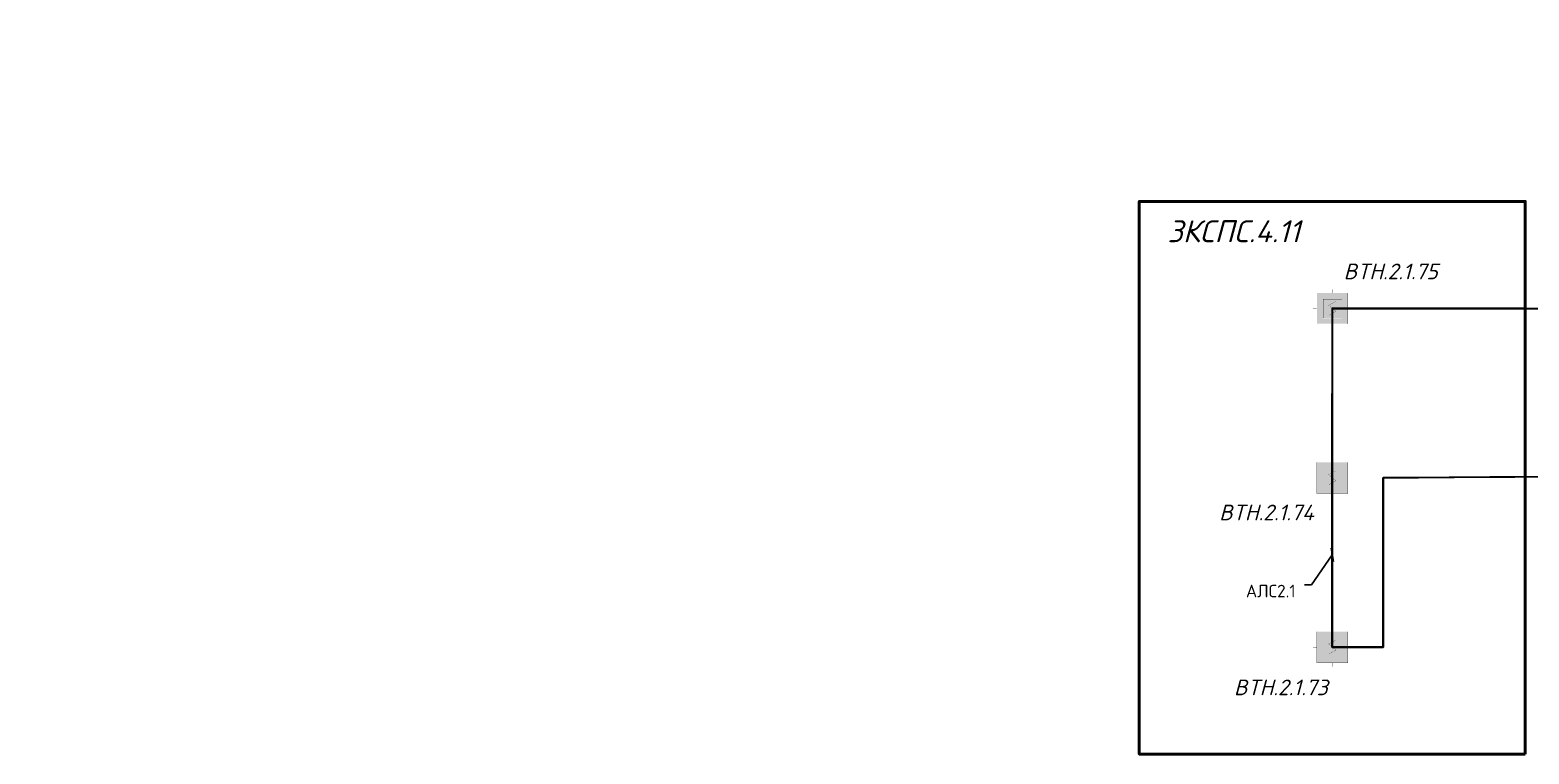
# Model space of a CAD drawing. Header units: millimetres. Extents: x -352922 to 707789, y -273589 to 355472.
# Drawn here: x 177434 to 201321, y 55306 to 66846 of the extents above; entities that cross this region are included whole.
import ezdxf
from ezdxf import colors
from ezdxf.entities.mleader import LeaderData, LeaderLine
from ezdxf.math import Vec2, Vec3

# ---------------------------------------------------------------- set-up
doc = ezdxf.new("R2010")
doc.units = ezdxf.units.MM
doc.header["$LTSCALE"] = 0.5
doc.linetypes.add('CONTI', pattern=[0])
doc.layers.get('0').update_dxf_attribs({"lineweight": 18})
for name, color, linetype, lineweight in [('! BSN__тонкая  текст - 015', 250, 'Continuous', 15), ('! ЗКПС НОМЕР 1', 4, 'Continuous', 50), ('13_text', 250, 'Continuous', 15), ('13_АПС_кабели', 1, 'Continuous', 30), ('13_АПС_оборудование', 1, 'Continuous', 30), ('13_АПС_текст', 1, 'Continuous', 30), ('АР_Штриховка_Стималит', 5, 'Continuous', 0)]:
    doc.layers.add(name, color=color, linetype=linetype, lineweight=lineweight)
doc.styles.add('BDG_T_R', font='GOST Common.ttf')
doc.styles.add('ISOCPEUR', font='isocpeui.ttf', dxfattribs={"height": 250})
doc.linetypes.add('Рабочее в трубе  _о_о_', pattern='A,5,2,[133,ltypeshp.shx,S=0.4,R=0,X=0,Y=0.75],3', length=10)

# ---------------------------------------------------------------- blocks, each defined once
blk = doc.blocks.new('102')
at = {"layer": '! ЗКПС НОМЕР 1', "true_color": 0x78b1e2}
h = blk.add_hatch(color=143, dxfattribs=at)
h.dxf.hatch_style = 1
h.paths.add_polyline_path([(1716.11, -5163.04), (1711.15, -5163.04), (1711.15, -5168), (1716.11, -5168)])
at = {"layer": '! BSN__тонкая  текст - 015', "color": 1, "lineweight": 30, "ltscale": 100, "const_width": 0.03, "elevation": 0}
blk.add_lwpolyline([(1711.15, -5163.04), (1716.11, -5163.04), (1716.11, -5168), (1711.15, -5168)], close=True, dxfattribs=at)
at = {"layer": '! BSN__тонкая  текст - 015', "color": 1, "lineweight": 30, "ltscale": 100, "const_width": 0.05}
for points in [[(1713.63, -5162.45), (1713.63, -5163.03)], [(1711.15, -5165.49), (1710.57, -5165.49)], [(1716.71, -5165.49), (1716.13, -5165.49)], [(1713.63, -5168.01), (1713.63, -5168.59)]]:
    blk.add_lwpolyline(points, dxfattribs=at)
at = {"color": 1, "lineweight": 5, "ltscale": 100, "const_width": 0.03, "elevation": 0}
blk.add_lwpolyline([(1714.18, -5164.4), (1713.05, -5165), (1714.2, -5165.99), (1713.09, -5166.59)], dxfattribs=at)
blk = doc.blocks.new('746')
at = {"layer": '! ЗКПС НОМЕР 1', "true_color": 0x78b1e2}
h = blk.add_hatch(color=143, dxfattribs=at)
h.dxf.hatch_style = 1
h.paths.add_polyline_path([(846.51, -5270.35), (846.51, -5275.23), (851.38, -5275.23), (851.38, -5270.35)])
h.paths.add_polyline_path([(850.5, -5271.29), (850.5, -5274.35), (847.45, -5274.35), (847.45, -5271.29)], flags=16)
at = {"layer": 'АР_Штриховка_Стималит', "true_color": 0xffffff}
h = blk.add_hatch(color=7, dxfattribs=at)
h.dxf.hatch_style = 1
h.paths.add_polyline_path([(847.47, -5271.31), (847.47, -5274.33), (850.49, -5274.33), (850.49, -5271.31)])
at = {"layer": '! BSN__тонкая  текст - 015', "color": 1, "lineweight": 30, "ltscale": 100, "const_width": 0.05}
for points in [[(848.93, -5269.74), (848.93, -5270.31)], [(846.45, -5272.77), (845.87, -5272.77)], [(852.01, -5272.77), (851.43, -5272.77)], [(848.93, -5275.28), (848.93, -5275.85)]]:
    blk.add_lwpolyline(points, dxfattribs=at)
at = {"color": 1, "lineweight": 5, "ltscale": 100, "elevation": 0}
for points, const_width in [([(846.48, -5275.26), (851.41, -5275.26), (851.41, -5270.32), (846.48, -5270.32)], 0.03), ([(847.47, -5274.33), (850.49, -5274.33), (850.49, -5271.31), (847.47, -5271.31)], 0.01)]:
    blk.add_lwpolyline(points, close=True, dxfattribs=dict(at, const_width=const_width))
at = {"color": 1, "lineweight": 5, "ltscale": 100, "const_width": 0.03, "elevation": 0}
blk.add_lwpolyline([(849.48, -5271.68), (848.35, -5272.29), (849.5, -5273.27), (848.39, -5273.87)], dxfattribs=at)
blk = doc.blocks.new('_Oblique')
at = {"color": 0, "linetype": 'ByBlock', "lineweight": -2, "transparency": 33554687}
blk.add_line((-0.5, -0.5), (0.5, 0.5), dxfattribs=at)

msp = doc.modelspace()

# ---------------------------------------------------------------- linework, layer by layer
at = {"layer": '! ЗКПС НОМЕР 1', "color": 84, "transparency": 33554559}
msp.add_lwpolyline([(201260.6308, 55305.66205), (195110.61454, 55305.68246), (195110.61454, 64113.42716), (195110.61454, 64113.42716), (195110.61454, 64113.42716), (201260.61454, 64113.42716), (201260.61729, 61455.68246), (201260.6308, 61455.66216)], close=True, dxfattribs=at)
at = {"layer": '13_АПС_кабели', "linetype": 'Рабочее в трубе  _о_о_', "transparency": 33554687}
msp.add_lwpolyline([(201260.61631, 62407.391), (198185.61454, 62408.61458), (198185.61454, 57009.55481), (198999.10409, 57010.21648), (198999.10409, 59709.55481), (201260.61454, 59730.68099)], dxfattribs=at)
at = {"layer": '13_АПС_кабели', "transparency": 33554687}
msp.add_lwpolyline([(203198.11454, 59730.68099), (198999.10409, 59709.55481), (198999.10409, 57010.21648), (198185.61454, 57010.21648), (198185.61454, 59707.19298), (198187.52462, 62407.391), (201967.32507, 62407.391)], dxfattribs=at)

# ---------------------------------------------------------------- block references
at = {"layer": '13_АПС_оборудование', "transparency": 33554687, "xscale": 100, "yscale": 100, "zscale": 100}
msp.add_blockref('746', (113292.9697, 589686.5639, 0.25088), dxfattribs=at)
at = {"layer": '13_АПС_оборудование', "transparency": 33554559, "xscale": 100, "yscale": 100, "zscale": 100}
for p in [(26822.99949, 576259.16933, -0.47809), (26822.99949, 573559.16933, -0.47809)]:
    msp.add_blockref('102', p, dxfattribs=at)

# ---------------------------------------------------------------- texts
at = {"layer": '13_АПС_текст', "color": 5, "transparency": 33554687, "style": 'ISOCPEUR'}
msp.add_text('ЗКСПС.4.11', height=350, dxfattribs=at).set_placement((195559.51063, 63462.5053))
at = {"layer": '13_АПС_текст', "transparency": 33554559, "style": 'ISOCPEUR'}
for s, p in [('BTH.2.1.75', (198366.94013, 62872.11865, 0)), ('BTH.2.1.74', (196384.12777, 59030.55064, 0)), ('BTH.2.1.73', (196619.02611, 56242.46691, 0))]:
    msp.add_text(s, height=250, dxfattribs=at).set_placement(p)

# ---------------------------------------------------------------- leaders
at = {"layer": '13_text', "color": 0, "lineweight": 15, "transparency": 33554687}
ml = msp.add_multileader_mtext('Standard', dxfattribs=at)
ml.set_content('{\\fISOCPEUR|b0|i0|c204|p34;АЛС2\\fISOCPEUR|b0|i0|c0|p34;.\\fISOCPEUR|b0|i0|c204|p34;1}', color=7, style='BDG_T_R')
ml.set_leader_properties(color=7, linetype='Continuous', lineweight=25)
ml.set_arrow_properties(name='OBLIQUE')
ml.build(insert=Vec2(0, 0))
ml.multileader.update_dxf_attribs({"has_text_frame": 1, "text_left_attachment_type": 0, "text_right_attachment_type": 0, "dogleg_length": 2, "arrow_head_size": 150})
ctx = ml.context
ctx.base_point, ctx.char_height, ctx.arrow_head_size, ctx.landing_gap_size, ctx.plane_origin = Vec3(196709.34842, 58003.43513), 200, 150, 100, Vec3(205028.47517, 54822.3318)
ctx.left_attachment, ctx.right_attachment = 0, 0
notes = []
notes.append((ctx, [(0, (1, 1, 0), (197854.90086, 58003.43513), (-1, 0), 111.1585, [(0, [(198185.61454, 58480.16129)], 0, [])])]))
ctx.mtext.insert, ctx.mtext.width, ctx.mtext.flow_direction = Vec3(196809.34842, 58003.43513), 662.072481, 5
at = {"layer": '13_АПС_оборудование', "color": 18, "linetype": 'CONTI', "lineweight": 5, "ltscale": 100, "true_color": 0x000000, "transparency": 33554559}
ml = msp.add_multileader_mtext('Standard', dxfattribs=at)
ml.set_content('Оборудование АПС', color=(0, 0, 0), style='ISOCPEUR')
ml.set_leader_properties(color=256, linetype='ByLayer', lineweight=-1)
ml.build(insert=Vec2(0, 0))
ml.multileader.update_dxf_attribs({"text_left_attachment_type": 6, "text_right_attachment_type": 6, "dogleg_length": 2, "arrow_head_size": 200, "scale": 100})
ctx = ml.context
ctx.base_point, ctx.scale, ctx.char_height, ctx.arrow_head_size, ctx.landing_gap_size, ctx.plane_origin = Vec3(-188945.62459, 61396.0782), 100, 250, 200, 0, Vec3(-184042.7423, 59859.08313)
ctx.left_attachment, ctx.right_attachment = 6, 6
notes.append((ctx, [(1, (1, 1, 0), (-185750.17005, 61396.0782), (-1, 0), 200, [(0, [(-183533.47937, 66845.68246)], 0, [])])]))
ctx.mtext.insert, ctx.mtext.width, ctx.mtext.flow_direction = Vec3(-188945.62459, 61721.0782), 6184.0878241, 5
for ctx, leaders in notes:
    for number, flags, end, landing, length, lines in leaders:
        leader = LeaderData()
        leader.index, (leader.has_last_leader_line, leader.has_dogleg_vector, leader.attachment_direction) = number, flags
        leader.last_leader_point, leader.dogleg_vector, leader.dogleg_length = Vec3(end), Vec3(landing), length
        for number, points, colour, breaks in lines:
            line = LeaderLine()
            line.index, line.vertices, line.color, line.breaks = number, Vec3.list(points), colors.encode_raw_color(colour), breaks
            leader.lines.append(line)
        ctx.leaders.append(leader)

doc.saveas('drawing.dxf')
